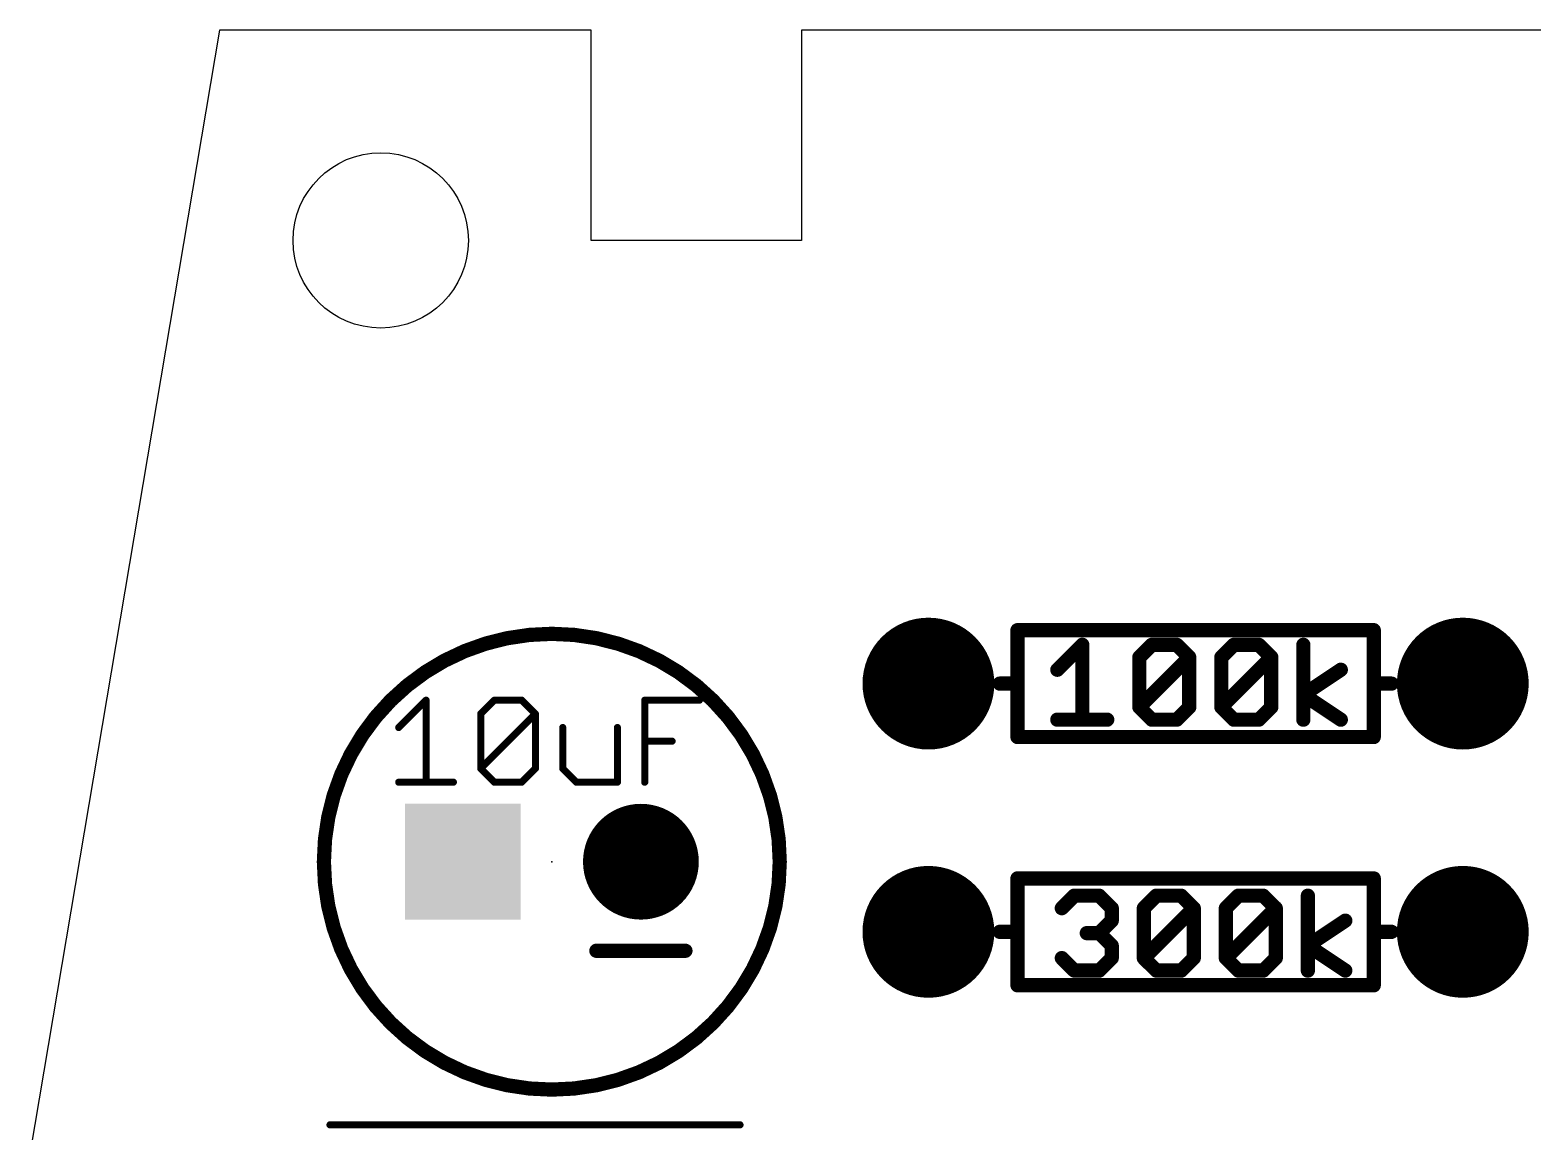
# Model space of a CAD drawing. Extents: x -2 to 100, y 0 to 44.
# Drawn here: x 10 to 31.43, y 28.29 to 44 of the extents above; entities that cross this region are included whole.
import ezdxf

# ---------------------------------------------------------------- set-up
doc = ezdxf.new("R2010")
doc.units = 0
for name, color, linetype in [('17', 94, 'CONTINUOUS'), ('20', 178, 'CONTINUOUS'), ('21', 250, 'CONTINUOUS'), ('23', 178, 'CONTINUOUS'), ('25', 250, 'CONTINUOUS'), ('27', 250, 'CONTINUOUS')]:
    doc.layers.add(name, color=color, linetype=linetype)

# ---------------------------------------------------------------- blocks, each defined once
blk = doc.blocks.new('SQUAREP')
blk.add_solid([(-0.5, -0.5), (0.5, -0.5), (-0.5, 0.5), (0.5, 0.5)])
blk = doc.blocks.new('ROUNDP')
at = {"const_width": 0.5}
blk.add_lwpolyline([(0, -0.25, 1), (0, 0.25, 1), (0, -0.25)], format="xyb", dxfattribs=at)

msp = doc.modelspace()

# ---------------------------------------------------------------- linework, layer by layer
at = {"layer": '20'}
for p, q in [((12.7, 44), (10, 28)), ((18, 44), (12.7, 44)), ((18, 41), (18, 44)), ((51, 44), (21, 44)), ((21, 44), (21, 41)), ((21, 41), (18, 41))]:
    msp.add_line(p, q, dxfattribs=at)
msp.add_circle((15, 41), 1.25, dxfattribs=at)
at = {"layer": '21'}
for points, const_width in [([(17.44, 28.89, 1), (17.44, 35.39, 1), (17.44, 28.89)], 0.2032), ([(24.08, 35.4928, 1), (24.08, 35.3912)], 0.1016), ([(24.1308, 35.442, 1), (24.0292, 35.442)], 0.1016), ([(29.2108, 35.442, 1), (29.1092, 35.442)], 0.1016), ([(29.16, 35.3912, 1), (29.16, 35.4928)], 0.1016), ([(25.055, 35.2333, 1), (24.9534, 35.2333)], 0.1016), ([(25.0401, 35.1974, 1), (24.9682, 35.2692)], 0.1016), ([(25.8684, 35.0554, 1), (25.7669, 35.0554)], 0.1016), ([(25.9956, 35.2841, 1), (25.9956, 35.1825)], 0.1016), ([(26.0315, 35.1974, 1), (25.9597, 35.2692)], 0.1016), ([(26.3874, 35.2692, 1), (26.3156, 35.1974)], 0.1016), ([(26.3515, 35.1825, 1), (26.3515, 35.2841)], 0.1016), ([(26.5803, 35.0554, 1), (26.4787, 35.0554)], 0.1016), ([(26.5654, 35.0194, 1), (26.4935, 35.0913)], 0.1016), ([(27.0378, 35.0554, 1), (26.9362, 35.0554)], 0.1016), ([(27.165, 35.2841, 1), (27.165, 35.1825)], 0.1016), ([(27.2009, 35.1974, 1), (27.1291, 35.2692)], 0.1016), ([(27.5568, 35.2692, 1), (27.485, 35.1974)], 0.1016), ([(27.5209, 35.1825, 1), (27.5209, 35.2841)], 0.1016), ([(27.7497, 35.0554, 1), (27.6481, 35.0554)], 0.1016), ([(27.7348, 35.0194, 1), (27.6629, 35.0913)], 0.1016), ([(28.2072, 35.2333, 1), (28.1056, 35.2333)], 0.1016), ([(24.6123, 34.9133, 1), (24.6842, 34.8415)], 0.1016), ([(25.7817, 35.0913, 1), (25.8536, 35.0194)], 0.1016), ([(26.4935, 35.0194, 1), (26.5654, 35.0913)], 0.1016), ([(26.9511, 35.0913, 1), (27.023, 35.0194)], 0.1016), ([(27.6629, 35.0194, 1), (27.7348, 35.0913)], 0.1016), ([(28.7185, 34.8351, 1), (28.6621, 34.9197)], 0.1016), ([(23.826, 34.7308, 1), (23.826, 34.6292)], 0.1016), ([(24.1308, 34.68, 1), (24.0292, 34.68)], 0.1016), ([(24.0292, 34.68, 1), (24.1308, 34.68)], 0.1016), ([(24.08, 34.6292, 1), (24.08, 34.7308)], 0.1016), ([(29.2108, 34.68, 1), (29.1092, 34.68)], 0.1016), ([(29.16, 34.7308, 1), (29.16, 34.6292)], 0.1016), ([(29.1092, 34.68, 1), (29.2108, 34.68)], 0.1016), ([(29.414, 34.6292, 1), (29.414, 34.7308)], 0.1016), ([(28.1846, 34.5638, 1), (28.1283, 34.4792)], 0.1016), ([(28.1283, 34.5638, 1), (28.1846, 34.4792)], 0.1016), ([(25.8536, 34.3795, 1), (25.7817, 34.3076)], 0.1016), ([(25.7817, 34.3795, 1), (25.8536, 34.3076)], 0.1016), ([(25.7669, 34.3436, 1), (25.8684, 34.3436)], 0.1016), ([(26.4787, 34.3436, 1), (26.5803, 34.3436)], 0.1016), ([(26.5654, 34.3076, 1), (26.4935, 34.3795)], 0.1016), ([(27.023, 34.3795, 1), (26.9511, 34.3076)], 0.1016), ([(26.9511, 34.3795, 1), (27.023, 34.3076)], 0.1016), ([(26.9362, 34.3436, 1), (27.0378, 34.3436)], 0.1016), ([(27.6481, 34.3436, 1), (27.7497, 34.3436)], 0.1016), ([(27.7348, 34.3076, 1), (27.6629, 34.3795)], 0.1016), ([(24.6483, 34.2164, 1), (24.6483, 34.1148)], 0.1016), ([(24.9534, 34.1656, 1), (25.055, 34.1656)], 0.1016), ([(25.3601, 34.1148, 1), (25.3601, 34.2164)], 0.1016), ([(25.9956, 34.2164, 1), (25.9956, 34.1148)], 0.1016), ([(25.9597, 34.1297, 1), (26.0315, 34.2015)], 0.1016), ([(26.3156, 34.2015, 1), (26.3874, 34.1297)], 0.1016), ([(26.3515, 34.1148, 1), (26.3515, 34.2164)], 0.1016), ([(27.165, 34.2164, 1), (27.165, 34.1148)], 0.1016), ([(27.1291, 34.1297, 1), (27.2009, 34.2015)], 0.1016), ([(27.485, 34.2015, 1), (27.5568, 34.1297)], 0.1016), ([(27.5209, 34.1148, 1), (27.5209, 34.2164)], 0.1016), ([(28.1056, 34.1656, 1), (28.2072, 34.1656)], 0.1016), ([(28.6621, 34.1233, 1), (28.7185, 34.2079)], 0.1016), ([(24.08, 33.9688, 1), (24.08, 33.8672)], 0.1016), ([(24.0292, 33.918, 1), (24.1308, 33.918)], 0.1016), ([(29.1092, 33.918, 1), (29.2108, 33.918)], 0.1016), ([(29.16, 33.8672, 1), (29.16, 33.9688)], 0.1016), ([(24.1308, 31.902, 1), (24.0292, 31.902)], 0.1016), ([(24.08, 31.9528, 1), (24.08, 31.8512)], 0.1016), ([(29.2108, 31.902, 1), (29.1092, 31.902)], 0.1016), ([(29.16, 31.8512, 1), (29.16, 31.9528)], 0.1016), ([(24.8902, 31.7061, 1), (24.8902, 31.6045)], 0.1016), ([(24.9261, 31.6194, 1), (24.8543, 31.6912)], 0.1016), ([(25.282, 31.6912, 1), (25.2102, 31.6194)], 0.1016), ([(25.2461, 31.6045, 1), (25.2461, 31.7061)], 0.1016), ([(26.0596, 31.7061, 1), (26.0596, 31.6045)], 0.1016), ([(26.0955, 31.6194, 1), (26.0237, 31.6912)], 0.1016), ([(26.4514, 31.6912, 1), (26.3796, 31.6194)], 0.1016), ([(26.4155, 31.6045, 1), (26.4155, 31.7061)], 0.1016), ([(27.229, 31.7061, 1), (27.229, 31.6045)], 0.1016), ([(27.2649, 31.6194, 1), (27.1931, 31.6912)], 0.1016), ([(27.6208, 31.6912, 1), (27.549, 31.6194)], 0.1016), ([(27.5849, 31.6045, 1), (27.5849, 31.7061)], 0.1016), ([(28.2712, 31.6553, 1), (28.1696, 31.6553)], 0.1016), ([(24.6763, 31.5133, 1), (24.7482, 31.4414)], 0.1016), ([(25.4749, 31.4774, 1), (25.3733, 31.4774)], 0.1016), ([(25.3881, 31.4414, 1), (25.46, 31.5133)], 0.1016), ([(25.9324, 31.4774, 1), (25.8308, 31.4774)], 0.1016), ([(25.8457, 31.5133, 1), (25.9176, 31.4414)], 0.1016), ([(26.6443, 31.4774, 1), (26.5427, 31.4774)], 0.1016), ([(26.6294, 31.4414, 1), (26.5575, 31.5133)], 0.1016), ([(26.5575, 31.4414, 1), (26.6294, 31.5133)], 0.1016), ([(27.1018, 31.4774, 1), (27.0002, 31.4774)], 0.1016), ([(27.0151, 31.5133, 1), (27.087, 31.4414)], 0.1016), ([(27.8136, 31.4774, 1), (27.7121, 31.4774)], 0.1016), ([(27.7988, 31.4414, 1), (27.7269, 31.5133)], 0.1016), ([(27.7269, 31.4414, 1), (27.7988, 31.5133)], 0.1016), ([(25.3733, 31.2994, 1), (25.4749, 31.2994)], 0.1016), ([(25.46, 31.2635, 1), (25.3881, 31.3353)], 0.1016), ([(28.7825, 31.2571, 1), (28.7261, 31.3417)], 0.1016), ([(23.826, 31.1908, 1), (23.826, 31.0892)], 0.1016), ([(24.1308, 31.14, 1), (24.0292, 31.14)], 0.1016), ([(24.0292, 31.14, 1), (24.1308, 31.14)], 0.1016), ([(24.08, 31.0892, 1), (24.08, 31.1908)], 0.1016), ([(25.0682, 31.1723, 1), (25.0682, 31.0707)], 0.1016), ([(25.282, 31.1574, 1), (25.2102, 31.0855)], 0.1016), ([(25.2102, 31.1574, 1), (25.282, 31.0855)], 0.1016), ([(25.2461, 31.0707, 1), (25.2461, 31.1723)], 0.1016), ([(29.2108, 31.14, 1), (29.1092, 31.14)], 0.1016), ([(29.16, 31.1908, 1), (29.16, 31.0892)], 0.1016), ([(29.1092, 31.14, 1), (29.2108, 31.14)], 0.1016), ([(29.414, 31.0892, 1), (29.414, 31.1908)], 0.1016), ([(18.075, 30.9208, 1), (18.075, 30.8192)], 0.1016), ([(19.345, 30.8192, 1), (19.345, 30.9208)], 0.1016), ([(24.7482, 30.8015, 1), (24.6763, 30.7296)], 0.1016), ([(25.4749, 30.9435, 1), (25.3733, 30.9435)], 0.1016), ([(25.3881, 30.9076, 1), (25.46, 30.9794)], 0.1016), ([(25.46, 30.7296, 1), (25.3881, 30.8015)], 0.1016), ([(25.9176, 30.8015, 1), (25.8457, 30.7296)], 0.1016), ([(26.6294, 30.7296, 1), (26.5575, 30.8015)], 0.1016), ([(27.087, 30.8015, 1), (27.0151, 30.7296)], 0.1016), ([(27.7988, 30.7296, 1), (27.7269, 30.8015)], 0.1016), ([(28.2486, 30.9858, 1), (28.1923, 30.9012)], 0.1016), ([(28.1923, 30.9858, 1), (28.2486, 30.9012)], 0.1016), ([(24.8902, 30.6384, 1), (24.8902, 30.5368)], 0.1016), ([(24.8543, 30.5517, 1), (24.9261, 30.6235)], 0.1016), ([(25.2102, 30.6235, 1), (25.282, 30.5517)], 0.1016), ([(25.2461, 30.5368, 1), (25.2461, 30.6384)], 0.1016), ([(25.3733, 30.7656, 1), (25.4749, 30.7656)], 0.1016), ([(25.8457, 30.8015, 1), (25.9176, 30.7296)], 0.1016), ([(25.8308, 30.7656, 1), (25.9324, 30.7656)], 0.1016), ([(26.0596, 30.6384, 1), (26.0596, 30.5368)], 0.1016), ([(26.0237, 30.5517, 1), (26.0955, 30.6235)], 0.1016), ([(26.3796, 30.6235, 1), (26.4514, 30.5517)], 0.1016), ([(26.4155, 30.5368, 1), (26.4155, 30.6384)], 0.1016), ([(26.5427, 30.7656, 1), (26.6443, 30.7656)], 0.1016), ([(27.0151, 30.8015, 1), (27.087, 30.7296)], 0.1016), ([(27.0002, 30.7656, 1), (27.1018, 30.7656)], 0.1016), ([(27.229, 30.6384, 1), (27.229, 30.5368)], 0.1016), ([(27.1931, 30.5517, 1), (27.2649, 30.6235)], 0.1016), ([(27.549, 30.6235, 1), (27.6208, 30.5517)], 0.1016), ([(27.5849, 30.5368, 1), (27.5849, 30.6384)], 0.1016), ([(27.7121, 30.7656, 1), (27.8136, 30.7656)], 0.1016), ([(28.7261, 30.5453, 1), (28.7825, 30.6299)], 0.1016), ([(24.08, 30.4288, 1), (24.08, 30.3272)], 0.1016), ([(28.1696, 30.5876, 1), (28.2712, 30.5876)], 0.1016), ([(29.16, 30.3272, 1), (29.16, 30.4288)], 0.1016), ([(24.0292, 30.378, 1), (24.1308, 30.378)], 0.1016), ([(29.1092, 30.378, 1), (29.2108, 30.378)], 0.1016)]:
    msp.add_lwpolyline(points, format="xyb", dxfattribs=dict(at, const_width=const_width))
at = {"layer": '21', "const_width": 0.2032}
for points in [[(24.08, 35.442), (29.16, 35.442)], [(24.08, 34.68), (24.08, 35.442)], [(29.16, 35.442), (29.16, 34.68)], [(24.6483, 34.8774), (25.0042, 35.2333)], [(25.0042, 35.2333), (25.0042, 34.1656)], [(25.8177, 35.0554), (25.9956, 35.2333)], [(25.8177, 34.3436), (25.8177, 35.0554)], [(25.8177, 34.3436), (26.5295, 35.0554)], [(25.9956, 35.2333), (26.3515, 35.2333)], [(26.3515, 35.2333), (26.5295, 35.0554)], [(26.5295, 35.0554), (26.5295, 34.3436)], [(26.987, 35.0554), (27.165, 35.2333)], [(26.987, 34.3436), (26.987, 35.0554)], [(26.987, 34.3436), (27.6989, 35.0554)], [(27.165, 35.2333), (27.5209, 35.2333)], [(27.5209, 35.2333), (27.6989, 35.0554)], [(27.6989, 35.0554), (27.6989, 34.3436)], [(28.1564, 34.1656), (28.1564, 35.2333)], [(28.1564, 34.5215), (28.6903, 34.8774)], [(24.08, 34.68), (23.826, 34.68)], [(24.08, 33.918), (24.08, 34.68)], [(29.16, 34.68), (29.16, 33.918)], [(29.16, 34.68), (29.414, 34.68)], [(28.6903, 34.1656), (28.1564, 34.5215)], [(25.9956, 34.1656), (25.8177, 34.3436)], [(26.5295, 34.3436), (26.3515, 34.1656)], [(27.165, 34.1656), (26.987, 34.3436)], [(27.6989, 34.3436), (27.5209, 34.1656)], [(24.6483, 34.1656), (25.3601, 34.1656)], [(26.3515, 34.1656), (25.9956, 34.1656)], [(27.5209, 34.1656), (27.165, 34.1656)], [(29.16, 33.918), (24.08, 33.918)], [(24.08, 31.14), (24.08, 31.902)], [(24.08, 31.902), (29.16, 31.902)], [(29.16, 31.902), (29.16, 31.14)], [(24.7123, 31.4774), (24.8902, 31.6553)], [(24.8902, 31.6553), (25.2461, 31.6553)], [(25.2461, 31.6553), (25.4241, 31.4774)], [(25.8816, 31.4774), (26.0596, 31.6553)], [(26.0596, 31.6553), (26.4155, 31.6553)], [(26.4155, 31.6553), (26.5935, 31.4774)], [(27.051, 31.4774), (27.229, 31.6553)], [(27.229, 31.6553), (27.5849, 31.6553)], [(27.5849, 31.6553), (27.7629, 31.4774)], [(28.2204, 30.5876), (28.2204, 31.6553)], [(25.4241, 31.4774), (25.4241, 31.2994)], [(25.8816, 30.7656), (25.8816, 31.4774)], [(25.8816, 30.7656), (26.5935, 31.4774)], [(26.5935, 31.4774), (26.5935, 30.7656)], [(27.051, 30.7656), (27.051, 31.4774)], [(27.051, 30.7656), (27.7629, 31.4774)], [(27.7629, 31.4774), (27.7629, 30.7656)], [(25.4241, 31.2994), (25.2461, 31.1215)], [(28.2204, 30.9435), (28.7543, 31.2994)], [(24.08, 31.14), (23.826, 31.14)], [(24.08, 30.378), (24.08, 31.14)], [(25.2461, 31.1215), (25.0682, 31.1215)], [(25.2461, 31.1215), (25.4241, 30.9435)], [(29.16, 31.14), (29.16, 30.378)], [(29.16, 31.14), (29.414, 31.14)], [(18.075, 30.87), (19.345, 30.87)], [(24.8902, 30.5876), (24.7123, 30.7656)], [(25.4241, 30.7656), (25.2461, 30.5876)], [(25.4241, 30.9435), (25.4241, 30.7656)], [(26.0596, 30.5876), (25.8816, 30.7656)], [(26.5935, 30.7656), (26.4155, 30.5876)], [(27.229, 30.5876), (27.051, 30.7656)], [(27.7629, 30.7656), (27.5849, 30.5876)], [(28.7543, 30.5876), (28.2204, 30.9435)], [(25.2461, 30.5876), (24.8902, 30.5876)], [(26.4155, 30.5876), (26.0596, 30.5876)], [(27.5849, 30.5876), (27.229, 30.5876)], [(29.16, 30.378), (24.08, 30.378)]]:
    msp.add_lwpolyline(points, dxfattribs=at)
at = {"layer": '23'}
for p in [(26.62, 34.68), (17.44, 32.14), (26.62, 31.14)]:
    msp.add_point(p, dxfattribs=at)
at = {"layer": '25', "const_width": 0.1016}
msp.add_lwpolyline([(14.2765, 28.3874), (20.1235, 28.3874)], dxfattribs=at)
at = {"layer": '25', "const_width": 0.0508}
for points in [[(14.2765, 28.4128, 1), (14.2765, 28.362)], [(20.1235, 28.362, 1), (20.1235, 28.4128)]]:
    msp.add_lwpolyline(points, format="xyb", dxfattribs=at)
at = {"layer": '27', "const_width": 0.1016}
for points in [[(15.257, 34.0534), (15.6468, 34.4432)], [(15.6468, 34.4432), (15.6468, 33.2738)], [(16.4264, 34.2483), (16.6213, 34.4432)], [(16.4264, 33.4687), (16.4264, 34.2483)], [(16.4264, 33.4687), (17.206, 34.2483)], [(16.6213, 34.4432), (17.0111, 34.4432)], [(17.0111, 34.4432), (17.206, 34.2483)], [(17.206, 34.2483), (17.206, 33.4687)], [(18.7652, 33.2738), (18.7652, 34.4432)], [(18.7652, 34.4432), (19.5448, 34.4432)], [(17.5958, 34.0534), (17.5958, 33.4687)], [(18.3754, 33.2738), (18.3754, 34.0534)], [(18.7652, 33.8585), (19.155, 33.8585)], [(16.6213, 33.2738), (16.4264, 33.4687)], [(17.206, 33.4687), (17.0111, 33.2738)], [(17.5958, 33.4687), (17.7907, 33.2738)], [(15.257, 33.2738), (16.0366, 33.2738)], [(17.0111, 33.2738), (16.6213, 33.2738)], [(17.7907, 33.2738), (18.3754, 33.2738)]]:
    msp.add_lwpolyline(points, dxfattribs=at)
at = {"layer": '27', "const_width": 0.0508}
for points in [[(15.6722, 34.4432, 1), (15.6214, 34.4432)], [(15.6648, 34.4252, 1), (15.6288, 34.4612)], [(16.4084, 34.2663, 1), (16.4444, 34.2303)], [(16.4518, 34.2483, 1), (16.401, 34.2483)], [(16.6213, 34.4686, 1), (16.6213, 34.4178)], [(16.6393, 34.4252, 1), (16.6033, 34.4612)], [(17.0291, 34.4612, 1), (16.9931, 34.4252)], [(17.0111, 34.4178, 1), (17.0111, 34.4686)], [(17.2314, 34.2483, 1), (17.1806, 34.2483)], [(17.224, 34.2303, 1), (17.188, 34.2663)], [(17.188, 34.2303, 1), (17.224, 34.2663)], [(18.7906, 34.4432, 1), (18.7398, 34.4432)], [(18.7652, 34.4686, 1), (18.7652, 34.4178)], [(19.5448, 34.4178, 1), (19.5448, 34.4686)], [(15.239, 34.0714, 1), (15.275, 34.0354)], [(17.6212, 34.0534, 1), (17.5704, 34.0534)], [(18.4008, 34.0534, 1), (18.35, 34.0534)], [(18.7652, 33.8839, 1), (18.7652, 33.8331)], [(19.155, 33.8331, 1), (19.155, 33.8839)], [(16.4444, 33.4867, 1), (16.4084, 33.4507)], [(16.4084, 33.4867, 1), (16.4444, 33.4507)], [(16.401, 33.4687, 1), (16.4518, 33.4687)], [(17.1806, 33.4687, 1), (17.2314, 33.4687)], [(17.224, 33.4507, 1), (17.188, 33.4867)], [(17.6138, 33.4867, 1), (17.5778, 33.4507)], [(17.5704, 33.4687, 1), (17.6212, 33.4687)], [(15.257, 33.2992, 1), (15.257, 33.2484)], [(15.6214, 33.2738, 1), (15.6722, 33.2738)], [(16.0366, 33.2484, 1), (16.0366, 33.2992)], [(16.6213, 33.2992, 1), (16.6213, 33.2484)], [(16.6033, 33.2558, 1), (16.6393, 33.2918)], [(16.9931, 33.2918, 1), (17.0291, 33.2558)], [(17.0111, 33.2484, 1), (17.0111, 33.2992)], [(17.7907, 33.2992, 1), (17.7907, 33.2484)], [(17.7727, 33.2558, 1), (17.8087, 33.2918)], [(18.35, 33.2738, 1), (18.4008, 33.2738)], [(18.3754, 33.2484, 1), (18.3754, 33.2992)], [(18.7398, 33.2738, 1), (18.7906, 33.2738)]]:
    msp.add_lwpolyline(points, format="xyb", dxfattribs=at)

# ---------------------------------------------------------------- block references
at = {"layer": '17', "xscale": 1.8796, "yscale": 1.8796}
for p in [(22.81, 34.68), (22.81, 34.68), (30.43, 34.68), (30.43, 34.68)]:
    msp.add_blockref('ROUNDP', p, dxfattribs=at)
at = {"layer": '17', "rotation": 180}
for name, p, xscale, yscale in [('SQUAREP', (16.17, 32.14), 1.651, 1.651), ('SQUAREP', (16.17, 32.14), 1.651, 1.651), ('ROUNDP', (18.71, 32.14), 1.651, 1.651), ('ROUNDP', (18.71, 32.14), 1.651, 1.651), ('ROUNDP', (22.81, 31.14), 1.8796, 1.8796), ('ROUNDP', (22.81, 31.14), 1.8796, 1.8796), ('ROUNDP', (30.43, 31.14), 1.8796, 1.8796), ('ROUNDP', (30.43, 31.14), 1.8796, 1.8796)]:
    msp.add_blockref(name, p, dxfattribs=dict(at, xscale=xscale, yscale=yscale))

doc.saveas('drawing.dxf')
